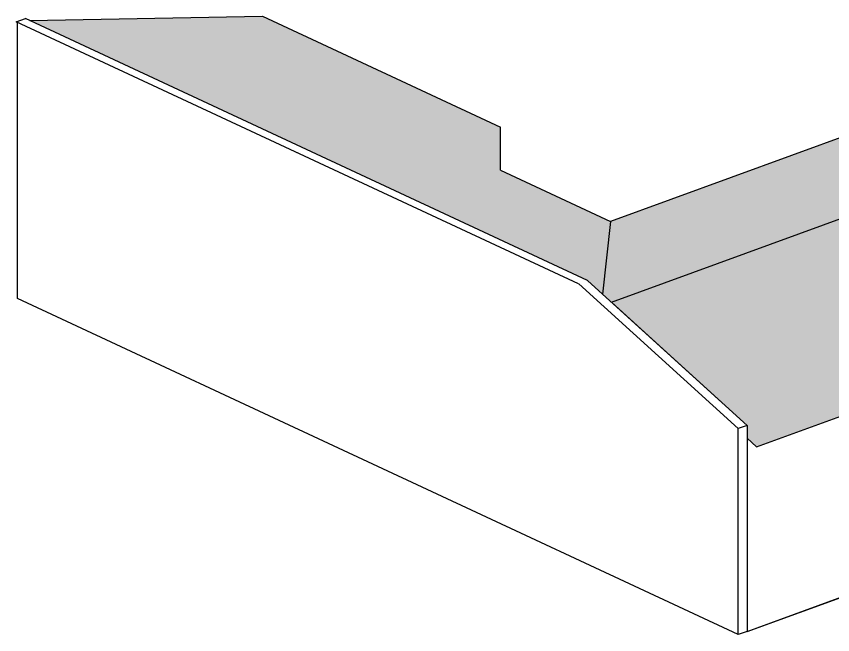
# Model space of a CAD drawing. Header units: millimetres. Extents: x 166 to 289, y 88 to 139.
# Drawn here: x 252.4 to 265.08, y 114.58 to 124.19 of the extents above; entities that cross this region are included whole.
import ezdxf

# ---------------------------------------------------------------- set-up
doc = ezdxf.new("R2010")
doc.units = ezdxf.units.MM
doc.header["$LTSCALE"] = 0.6
for name, color, linetype in [('1', 1, 'Continuous'), ('Cobertura', 32, 'Continuous'), ('TEXTO', 2, 'Continuous')]:
    doc.layers.add(name, color=color, linetype=linetype)

msp = doc.modelspace()

# ---------------------------------------------------------------- hatches: boundary and pattern name
at = {"layer": 'Cobertura', "lineweight": -3}
h = msp.add_hatch(dxfattribs=at)
h.set_pattern_fill('TELHA5', color=256, scale=0.2, angle=90, style=0)
h.set_pattern_definition([(90, (-66.35635, 66.40853), (-0.2, 0.4), [0.025, -0.225, 0.025, -0.125]), (90, (-66.45635, 66.50853), (-0.2, 0.4), [0.075, -0.325]), (90, (-66.48135, 66.50853), (-0.2, 0.4), [0.075, -0.125, 0.075, -0.125]), (90, (-66.50635, 66.70853), (-0.2, 0.4), [0.075, -0.325]), (180, (-66.35635, 66.40853), (-0.2, -0.4), [0.025, -0.175]), (180, (-66.35635, 66.43353), (-0.2, -0.4), [0.025, -0.175]), (180, (-66.35635, 66.65853), (-0.2, -0.4), [0.025, -0.175]), (180, (-66.35635, 66.68353), (-0.2, -0.4), [0.025, -0.175]), (135, (-66.43135, 66.43353), (-0.2, 3e-17), [0.03535534, -0.53033009]), (225, (-66.43135, 66.65853), (-0.2, 3e-17), [0.03535534, -0.53033009]), (116.56505, (-66.43135, 66.45853), (-0.2, -1e-11), [0.0559017, -0.3913119]), (116.56505, (-66.45635, 66.45853), (-0.2, -1e-11), [0.0559017, -0.3913119]), (116.56505, (-66.48135, 66.38353), (-0.2, -1e-11), [0.05082, -0.3963936]), (116.56505, (-66.50635, 66.38353), (-0.2, -1e-11), [0.0559017, -0.3913119]), (153.43495, (-66.38135, 66.40853), (-0.2, 1e-11), [0.0559017, -0.8385255]), (153.43495, (-66.38135, 66.43353), (-0.2, 1e-11), [0.0559017, -0.8385255]), (206.56505, (-66.38135, 66.65853), (-0.2, -1e-11), [0.0559017, -0.8385255]), (206.56505, (-66.38135, 66.68353), (-0.2, -1e-11), [0.0559017, -0.8385255]), (243.43495, (-66.43135, 66.63353), (-0.2, 1e-11), [0.0559017, -0.3913119]), (243.43495, (-66.45635, 66.63353), (-0.2, 1e-11), [0.0559017, -0.3913119]), (243.43495, (-66.48135, 66.70853), (-0.2, 1e-11), [0.05082, -0.3963936]), (243.43495, (-66.50635, 66.70853), (-0.2, 1e-11), [0.0559017, -0.3913119]), (170.537678, (-66.381347, 66.40853), (-0.2, -9e-14), [0.2281036, -2.20500141]), (189.462322, (-66.381347, 66.68353), (-0.2, 9e-14), [0.2281036, -2.20500141])])
h.paths.add_polyline_path([(256.22, 124.186), (252.601, 124.123), (261.271, 120.08), (261.501, 119.872), (261.627, 121.001), (259.917, 121.799), (259.917, 122.462)])
h = msp.add_hatch(dxfattribs=at)
h.set_pattern_fill('TELHA5', color=256, scale=0.2, angle=85, style=0)
h.set_pattern_definition([(85, (-66.3519, 66.41052), (-0.16437664, 0.41590903), [0.025, -0.225, 0.025, -0.125]), (85, (-66.4428, 66.51885), (-0.16437664, 0.41590903), [0.075, -0.325]), (85, (-66.4677, 66.52103), (-0.16437664, 0.41590903), [0.075, -0.125, 0.075, -0.125]), (85, (-66.47518, 66.72245), (-0.16437664, 0.41590903), [0.075, -0.325]), (175, (-66.3519, 66.4105), (-0.23410124, -0.38104673), [0.025, -0.175]), (175, (-66.3497, 66.43542), (-0.23410124, -0.38104673), [0.025, -0.175]), (175, (-66.3301, 66.65957), (-0.23410124, -0.38104673), [0.025, -0.175]), (175, (-66.32793, 66.68447), (-0.23410124, -0.38104673), [0.025, -0.175]), (130, (-66.42443, 66.44196), (-0.19923894, 0.01743115), [0.03535534, -0.53033009]), (220, (-66.40482, 66.6661), (-0.19923894, 0.01743115), [0.03535534, -0.53033008]), (111.56505, (-66.42225, 66.46687), (-0.19923894, 0.01743115), [0.0559017, -0.3913119]), (111.56505, (-66.44716, 66.46904), (-0.19923894, 0.01743115), [0.0559017, -0.3913119]), (111.56505, (-66.4786, 66.39651), (-0.19923894, 0.01743115), [0.05082, -0.3963936]), (111.56505, (-66.5035, 66.39869), (-0.19923894, 0.01743115), [0.0559017, -0.3913119]), (148.43495, (-66.3768, 66.4127), (-0.19923894, 0.017431149), [0.0559017, -0.8385255]), (148.43495, (-66.37462, 66.4376), (-0.19923894, 0.017431149), [0.0559017, -0.8385255]), (201.56505, (-66.35501, 66.66175), (-0.19923894, 0.017431149), [0.0559017, -0.8385255]), (201.56505, (-66.35283, 66.68665), (-0.19923894, 0.017431149), [0.0559017, -0.8385255]), (238.43495, (-66.407, 66.6412), (-0.19923894, 0.01743115), [0.0559017, -0.3913119]), (238.43495, (-66.4319, 66.64338), (-0.19923894, 0.01743115), [0.0559017, -0.3913119]), (238.43495, (-66.45027, 66.72027), (-0.19923894, 0.01743115), [0.05082, -0.3963936]), (238.43495, (-66.47518, 66.72245), (-0.19923894, 0.01743115), [0.0559017, -0.3913119]), (165.537678, (-66.3768, 66.4127), (-0.1992389396, 0.0174311485), [0.2281036, -2.20500141]), (184.462322, (-66.35283, 66.686652), (-0.1992389396, 0.0174311485), [0.2281036, -2.20500141])])
h.paths.add_polyline_path([(268.829, 122.365), (266.109, 122.633), (261.627, 121.001), (261.501, 119.872), (261.638, 119.747)])
h = msp.add_hatch(dxfattribs=at)
h.set_pattern_fill('TELHA5', color=256, scale=0.2, angle=47, style=0)
h.set_pattern_definition([(47, (-66.31553, 66.41215), (0.1265286, 0.42894115), [0.025, -0.225, 0.025, -0.125]), (47, (-66.32047, 66.55348), (0.1265286, 0.42894115), [0.075, -0.325]), (47, (-66.33875, 66.57053), (0.1265286, 0.42894115), [0.075, -0.125, 0.075, -0.125]), (47, (-66.22063, 66.73385), (0.1265286, 0.42894115), [0.075, -0.325]), (137, (-66.31553, 66.41215), (-0.4190701, -0.1561418), [0.025, -0.175]), (137, (-66.2985, 66.43043), (-0.4190701, -0.1561418), [0.025, -0.175]), (137, (-66.14503, 66.595), (-0.4190701, -0.1561418), [0.025, -0.175]), (137, (-66.128, 66.61327), (-0.4190701, -0.1561418), [0.025, -0.175]), (92, (-66.35333, 66.48158), (-0.14627074, 0.13639967), [0.03535534, -0.53033009]), (182, (-66.19988, 66.64614), (-0.14627074, 0.13639967), [0.03535534, -0.53033009]), (73.56505, (-66.33628, 66.49987), (-0.14627074, 0.13639967), [0.0559017, -0.3913119]), (73.56505, (-66.35457, 66.51692), (-0.14627074, 0.13639967), [0.0559017, -0.3913119]), (73.56505, (-66.424, 66.47911), (-0.14627074, 0.13639967), [0.05082, -0.3963936]), (73.56505, (-66.44228, 66.49616), (-0.14627074, 0.13639967), [0.0559017, -0.3913119]), (110.43495, (-66.333815, 66.4292), (-0.14627074, 0.136399672), [0.0559017, -0.8385255]), (110.43495, (-66.316765, 66.44748), (-0.14627074, 0.136399672), [0.0559017, -0.8385255]), (163.56505, (-66.163315, 66.61204), (-0.14627074, 0.136399672), [0.0559017, -0.8385255]), (163.56505, (-66.146265, 66.63032), (-0.14627074, 0.136399672), [0.0559017, -0.8385255]), (200.43495, (-66.21693, 66.62785), (-0.14627074, 0.13639967), [0.0559017, -0.3913119]), (200.43495, (-66.23522, 66.6449), (-0.14627074, 0.13639967), [0.0559017, -0.3913119]), (200.43495, (-66.20235, 66.7168), (-0.14627074, 0.13639967), [0.05082, -0.3963936]), (200.43495, (-66.22063, 66.73385), (-0.14627074, 0.13639967), [0.0559017, -0.3913119]), (127.537678, (-66.333815, 66.4292), (-0.1462707403, 0.136399672), [0.2281036, -2.20500141]), (146.462322, (-66.146265, 66.63032), (-0.1462707403, 0.136399672), [0.2281036, -2.20500141])])
h.paths.add_polyline_path([(271.239, 120.174), (268.829, 122.365), (261.638, 119.747), (263.748, 117.833), (263.748, 117.633), (263.894, 117.5)])

# ---------------------------------------------------------------- linework, layer by layer
at = {"layer": '1', "lineweight": -3}
for p, q in [((252.396, 124.102), (252.537, 124.153)), ((261.27, 120.081), (252.537, 124.153)), ((252.601, 124.123), (256.22, 124.186)), ((256.22, 124.186), (259.917, 122.462)), ((261.129, 120.029), (252.396, 124.102)), ((252.414, 119.801), (252.414, 124.108)), ((266.109, 122.633), (261.627, 121.001)), ((259.917, 121.799), (259.917, 122.462)), ((261.638, 119.747), (268.829, 122.365)), ((259.917, 121.799), (261.627, 121.001)), ((261.627, 121.001), (261.501, 119.872)), ((261.271, 120.08), (263.748, 117.833)), ((263.894, 117.5), (271.242, 120.175)), ((261.131, 120.029), (263.607, 117.782)), ((263.607, 114.582), (252.414, 119.801)), ((263.748, 117.833), (263.607, 117.782)), ((263.748, 117.833), (263.748, 114.633)), ((263.607, 114.582), (263.607, 117.782)), ((263.748, 117.633), (263.894, 117.5)), ((263.748, 114.633), (267.614, 116.04)), ((263.748, 114.633), (265.439, 115.249)), ((263.748, 114.633), (263.607, 114.582))]:
    msp.add_line(p, q, dxfattribs=at)
for centre in [(261.268, 120.076), (261.127, 120.025)]:
    msp.add_arc(centre, 0.005, 47.7776, 65, dxfattribs=at)
at = {"layer": 'TEXTO', "color": 1, "lineweight": 0}
for p, q in [((268.829, 122.365), (261.638, 119.747)), ((263.894, 117.5), (271.239, 120.174)), ((261.638, 119.747), (263.748, 117.833)), ((263.748, 117.833), (263.748, 117.633)), ((263.748, 117.633), (263.894, 117.5))]:
    msp.add_line(p, q, dxfattribs=at)

doc.saveas('drawing.dxf')
